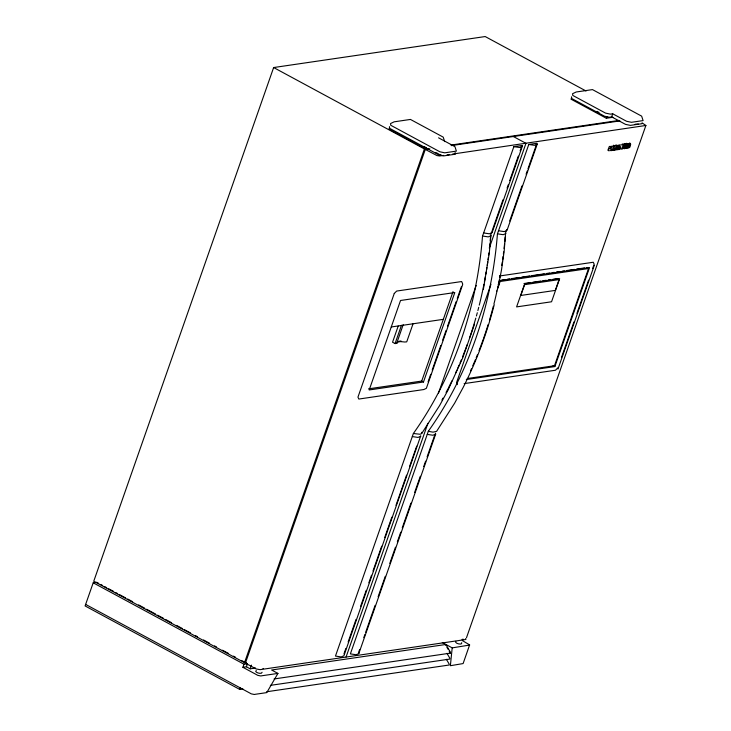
<?xml version="1.0" encoding="UTF-8"?>
<svg xmlns="http://www.w3.org/2000/svg" width="731" height="731" viewBox="0 0 731 731"><rect width="100%" height="100%" fill="white"/><g stroke="black" fill="none" stroke-linecap="round" stroke-linejoin="round"><path stroke-width="1.1" d="M626.348 146.794L626.458 144.007L624.576 143.587L623.26 147.351M611.536 148.969L610.211 147.589M618.051 147.9L619.221 148.758M490.958 235.3L489.249 253.383L483.374 289.302M506.702 229.571L505.624 232.659L504.162 251.199L501.603 269.255L498.286 287.119M445.8 645.363L445.892 644.477L271.621 670.007L277.926 673.415L266.778 692.604L255.137 694.313A4.715 1.361 19.3 0 1 254.141 694.45L251.354 693.865A2.029 0.585 19.3 0 1 250.285 693.299L85.637 604.4M274.079 678.962L450.323 653.139L450.415 652.253L445.892 644.477M442.292 642.531L452.197 647.876L450.369 665.713L463.116 663.565L469.622 644.897L462.367 640.575M466.506 637.697L645.884 125.476L642.074 122.854M616.416 148.238L616.937 145.405L615.922 144.866M398.203 326.072L392.547 342.218L395.069 343.579L396.695 343.342C398.678 340.016 403.667 342.675 406.719 341.87L413.125 323.568M494.22 304.736C486.864 333.345 476.53 361.196 463.116 387.531L454.618 403.201L436.59 431.372L433.008 432.149L428.32 431.317L350.368 653.889L356.079 654.729L358.811 653.578L435.676 434.086L435.393 433.209M474.501 324.244L462.741 357.834L448.204 389.714M98.694 583.365L96.702 582.287L93.203 582.799L85.098 605.944L239.658 689.388L242.884 688.922M586.034 91L485.192 36.55L273.641 67.544L93.742 581.264L244.519 662.67L246.265 662.414M389.568 127.496L389.029 129.04L424.327 148.101L426.52 147.781M424.327 148.101L424.866 146.556M242.902 667.293L243.98 664.205L247.471 663.693L246.393 666.782L242.902 667.293L256.764 674.786A2.029 0.585 19.3 0 0 257.842 675.353L260.62 675.937A4.715 1.361 19.3 0 0 261.616 675.8L277.926 673.415M244.519 662.67L424.419 148.95L427.763 148.466M429.81 148.758L425.296 149.426L245.388 663.136L256.17 668.956L260.035 669.66L465.227 639.598L465.985 639.196L465.629 638.492M239.658 689.388L240.197 687.853M246.393 666.782L250.176 668.828L251.473 665.119M395.069 343.579L401.474 325.277M396.695 343.342L403.183 324.674M368.543 388.846L421.714 381.061L453.046 291.578M423.477 382.011L454.81 292.537L400.533 300.487L369.192 389.961L423.477 382.011L421.714 381.061M428.092 381.783L430.714 374.309M432.204 370.032L440.811 345.452M442.684 340.107L446.056 330.485M447.555 326.209L456.162 301.629M457.286 298.422L461.398 286.671M482.524 236.031A376.894 315.874 81.7 0 1 413.38 433.474L335.465 656.072L341.167 656.922L343.899 655.762L420.727 435.85M483.639 232.951L489.35 233.792L492.082 232.632L522.299 146.346L522.016 145.469L513.856 146.657L482.561 236.031L488.262 236.881L490.994 235.72M343.99 653.806L345.873 648.424M348.139 641.973L356.052 619.376M360.575 606.465L366.222 590.328M368.863 582.79L371.494 575.26M373.002 570.957L381.673 546.212M384.689 537.605L391.843 517.164M395.992 505.322L406.537 475.196M409.552 466.588L416.716 446.148M490.711 234.843L491.789 231.754L492.082 232.632M492.164 230.685L502.983 199.791M507.086 188.077L508.209 184.879M509.699 180.621L518.279 156.123M520.143 150.796L522.016 145.469M346.065 657.041L427.909 423.34M438.463 393.187L476.183 285.483M489.377 247.791L525.964 143.322L513.354 136.523M428.293 431.29A376.894 315.874 81.7 0 0 497.436 233.847L528.769 144.473L536.919 143.285L537.212 144.162L506.985 230.448L504.253 231.608L498.551 230.768M359.661 649.466L358.528 652.701L358.811 653.578M363.8 637.633L364.933 634.407M365.683 632.251L375.104 605.359M378.119 596.752L385.283 576.302M389.797 563.391L395.453 547.254M397.335 541.872L400.725 532.195M402.233 527.892L410.904 503.138M414.669 492.383L420.316 476.247M423.715 466.561L425.597 461.179M427.105 456.875L435.018 434.278M509.69 221.045L521.998 185.893M526.101 174.179L527.225 170.981M527.965 168.852L536.545 144.345M490.94 284.368L456.51 382.688L457.378 384.616M498.35 284.971L499.858 280.667L589.561 267.528L554.875 366.56L466.296 379.544M496.769 291.112L500.141 281.499L588.537 268.551L554.5 365.738L467.219 378.53M571.596 97.652L571.057 99.197L606.355 118.258L612.925 117.289M606.355 118.258L606.894 116.713M571.496 96.803L571.688 98.502L604.464 116.202L609.316 117.225L611.646 116.878L612.724 113.798L626.595 121.282L631.447 122.305L643.097 120.597L641.654 116.147L592.485 89.602L576.183 91.996L572.574 93.714L572.766 95.423L605.542 113.113L610.394 114.137L612.724 113.798M559.087 279.598L555.313 290.399L520.828 295.452L524.611 284.651L559.087 279.598L557.324 278.648M616.16 146.246L614.78 150.184L614.15 150.275M619.111 145.085L617.467 149.791L615.721 149.352M625.736 145.341L624.548 148.749L622.931 148.292M629.948 143.843L628.559 147.324M561.591 357.157L573.945 321.887M576.942 313.334L588.546 280.201M592.658 268.451L594.157 264.174L593.28 262.255L499.712 275.962M557.981 369.036L594.294 265.362M522.299 146.346L519.567 147.507L513.856 146.657M537.212 144.162L534.471 145.314L528.769 144.473M505.907 233.536L503.175 234.688L497.473 233.847M413.408 433.501L420.005 434.26L421.677 433.556L421.559 432.304M420.764 436.27L418.031 437.43L412.33 436.581M435.676 434.086L432.944 435.237L427.233 434.397M618.115 145.962L616.005 150.001L614.433 149.535L614.999 149.453M611.728 150.632L613.738 146.821M447.984 390.162L439.706 405.385L421.677 433.556M645.884 125.476L452.635 154.067M469.604 645.053L452.197 647.876M610.787 147.159L610.723 147.89M609.398 146.337L608 149.818L608.503 150.257M557.854 367.839L555.469 370.242L464.148 383.62M638.337 124.032L635.12 124.233M618.901 148.731L617.521 148.987L619.641 148.631M455.742 641.343C454.134 643.508 463.015 645.473 461.681 642.686M612.158 147.077L611.399 147.498L610.394 146.949M627.6 147.616C625.535 148.822 630.972 148.219 630.268 145.533L628.742 144.592M629.747 145.131L630.506 144.875C631.41 143.843 628.779 142.033 629.61 143.651M262.95 668.618L263.471 668.481M256.289 670.528C253.401 672.182 262.118 674.877 262.082 672.273M463.29 639.223L462.029 639.369M609.8 146.556L629.848 143.623M451.137 145.04L619.047 120.432M451.265 145.615L619.925 120.907M642.01 123.685L630.369 125.385L625.517 124.371L611.646 116.878M443.616 155.392L439.587 155.977L436.919 155.557L425.296 149.426M446.997 154.899L449.254 154.57M626.357 143.331L627.975 143.788L626.321 148.484L624.621 148.046M611.847 149.773L615.191 149.279M622.986 148.137L627.445 147.488M612.843 149.773L612.094 149.882L613.848 150.321L614.479 145.771L613.473 145.222M501.731 280.055L505.084 279.562M507.323 279.242L509.562 278.913M511.801 278.584L519.631 277.433M521.87 277.104L529.701 275.962M531.94 275.633L544.248 273.833M546.486 273.504L549.84 273.01M552.079 272.681L554.317 272.352M556.556 272.023L559.919 271.53M562.148 271.201L564.387 270.881M566.626 270.552L574.456 269.401M576.695 269.072L584.535 267.93M523.963 283.537L530.633 282.559M532.853 282.23L540.638 281.088M542.868 280.759L546.203 280.275M548.433 279.946L550.653 279.626M552.874 279.297L556.218 278.803M391.259 326.976L443.324 319.346M398.898 341.286L401.017 340.975M250.176 668.828L255.585 668.033M270.36 685.367L449.72 659.088L449.812 658.192L446.979 653.331M266.651 691.764L449.108 665.027L449.2 664.132L446.367 659.28M608.649 150.458L608.091 150.367L609.097 150.906M629.738 144.318L628.733 145.195L628.249 147.397M440.099 154.661L440.994 154.844M435.512 152.523L436.306 152.834M439.221 154.405L436.964 153.017M620.646 148.649C622.291 150.741 625.078 146.474 624.914 144.235L623.908 143.696M609.307 148.512L610.522 149.17M597.09 111.423L599.045 112.473M628.276 145.898L629.29 146.438L627.746 145.972M622.273 143.934L623.278 144.473L622.255 148.329M619.641 146.209C622.849 146.812 619.312 151.317 617.521 148.987M618.956 147.242L619.961 147.79L618.453 147.004M609.974 150.193L610.988 150.732M438.563 137.821L454.947 146.666L456.391 151.116L444.74 152.825L439.888 151.801L390.729 125.257L390.537 123.557L394.137 121.83L410.447 119.436L443.224 137.136L444.667 141.586M273.641 67.544L424.419 148.95M586.765 267.601L588.537 268.551M553.084 365.591L554.875 366.56M100.695 584.444L102.687 585.522M104.688 586.6L106.68 587.678M108.681 588.757L113.671 591.452M115.672 592.53L117.664 593.609M119.665 594.687L125.659 597.921M127.651 599L132.64 601.695M138.634 604.93L144.628 608.165M146.62 609.243L155.612 614.095M157.604 615.173L163.598 618.408M165.599 619.486L171.584 622.721M176.582 625.416L182.567 628.651M184.568 629.729L190.563 632.964M195.552 635.659L197.544 636.738M203.538 639.972L209.532 643.207M214.521 645.902L216.522 646.981M222.507 650.215L228.501 653.45M233.491 656.146L235.492 657.224M241.486 660.458L246.475 663.154M93.203 582.799L243.98 664.205M446.933 647.31L448.057 649.256M449.19 651.193L450.323 653.139M455.121 152.496L455.312 154.204L443.662 155.904L438.81 154.89L389.641 128.345L389.459 126.637M505.212 237.191A376.894 315.874 81.7 0 1 504.783 241.723M504.554 243.99A376.894 315.874 81.7 0 1 504.061 248.513M503.659 251.893A376.894 315.874 81.7 0 1 503.376 254.15M503.083 256.398A376.894 315.874 81.7 0 1 502.617 259.77M502.298 262.018A376.894 315.874 81.7 0 1 501.786 265.38M500.105 275.423A376.894 315.874 81.7 0 1 499.693 277.652M499.282 279.872A376.894 315.874 81.7 0 1 498.186 285.401M497.957 286.506A376.894 315.874 81.7 0 1 497.491 288.718M497.016 290.92A376.894 315.874 81.7 0 1 493.918 304.041M493.361 306.216A376.894 315.874 81.7 0 1 489.459 320.215M488.162 324.482A376.894 315.874 81.7 0 1 483.639 338.188M483.273 339.23A376.894 315.874 81.7 0 1 479.052 350.615M477.434 354.709A376.894 315.874 81.7 0 1 476.192 357.761M475.351 359.789A376.894 315.874 81.7 0 1 472.765 365.82M471.431 368.817A376.894 315.874 81.7 0 1 470.536 370.809M490.583 235.967A376.894 315.874 81.7 0 1 490.199 240.508M489.88 243.907A376.894 315.874 81.7 0 1 489.404 248.439M488.884 252.953A376.894 315.874 81.7 0 1 488.61 255.201M488.317 257.458A376.894 315.874 81.7 0 1 488.025 259.706M487.705 261.954A376.894 315.874 81.7 0 1 487.221 265.326M486.873 267.564A376.894 315.874 81.7 0 1 486.526 269.803M486.161 272.033A376.894 315.874 81.7 0 1 485.777 274.271M485.393 276.501A376.894 315.874 81.7 0 1 484.37 282.056M483.94 284.277A376.894 315.874 81.7 0 1 479.28 305.138M478.732 307.312A376.894 315.874 81.7 0 1 477.882 310.565M477.297 312.731A376.894 315.874 81.7 0 1 476.411 315.966M475.799 318.113A376.894 315.874 81.7 0 1 469.814 337.229M467.246 344.539A376.894 315.874 81.7 0 1 462.522 356.892M461.279 359.944A376.894 315.874 81.7 0 1 460.018 362.978M459.159 364.997A376.894 315.874 81.7 0 1 457.853 368.004M456.966 370.005A376.894 315.874 81.7 0 1 455.623 372.993M451.922 380.86A376.894 315.874 81.7 0 1 448.542 387.649M448.057 388.618A376.894 315.874 81.7 0 1 446.056 392.437M442.986 398.121A376.894 315.874 81.7 0 1 441.944 400.003M394.265 293.46L357.952 397.134L358.83 399.053L423.834 389.532L426.356 388.325L462.659 284.651L462.522 283.464L461.645 281.545L396.65 291.066L394.265 293.46M524.703 283.756L516.598 306.901L551.549 301.775L559.644 278.639L524.703 283.756"/></g></svg>
